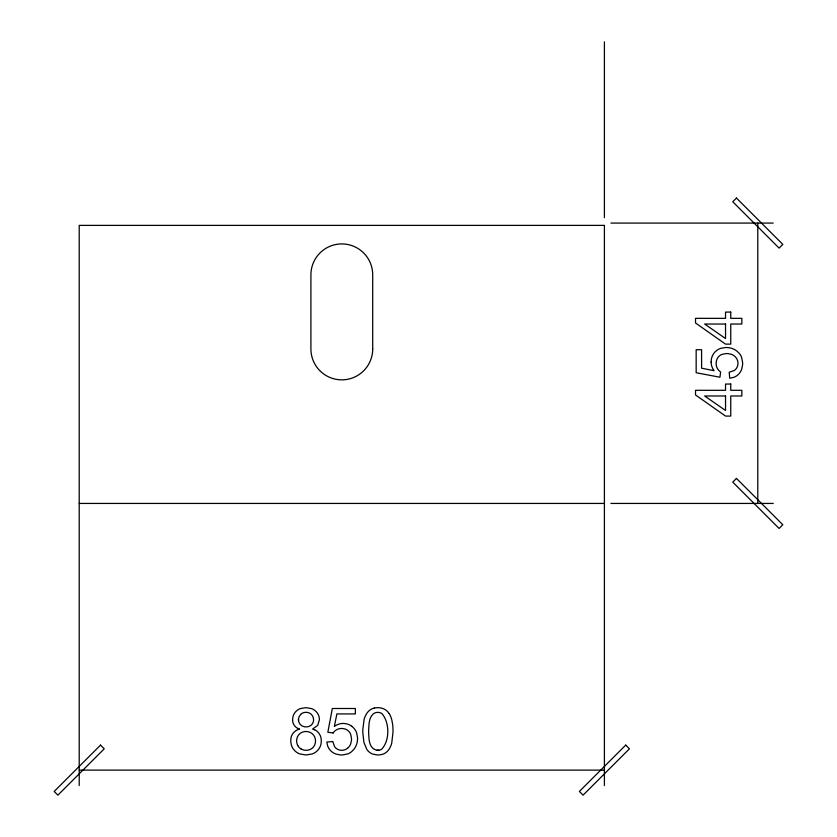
<?xml version="1.0" encoding="UTF-8"?>
<svg xmlns="http://www.w3.org/2000/svg" width="837" height="837" viewBox="0 0 837 837"><rect width="100%" height="100%" fill="white"/><g stroke="black" fill="none" stroke-linecap="round" stroke-linejoin="round"><path stroke-width="1.26" d="M711.136 361.94L711.398 359.021A13.559 13.559 0 0 1 713.898 353.329L714.348 352.775A15.464 15.464 0 0 1 715.865 351.195A13.842 13.842 0 0 1 720.814 348.328L725.323 347.543A20.674 20.674 0 0 1 727.677 347.585L729.173 347.763A16.573 16.573 0 0 1 737.01 351.184L739.469 353.622A13.81 13.81 0 0 1 741.551 357.232L742.607 362.411A21.155 21.155 0 0 1 742.576 364.901L741.739 369.096A13.455 13.455 0 0 1 739.521 373.166A13.308 13.308 0 0 1 733.767 377.341L729.707 378.24L729.205 372.266L734.175 370.529A8.098 8.098 0 0 0 735.754 369.19A8.611 8.611 0 0 0 737.952 363.781A10.442 10.442 0 0 0 737.899 362.348A8.977 8.977 0 0 0 735.911 357.514L735.577 357.137A10.871 10.871 0 0 0 734.855 356.405A10.253 10.253 0 0 0 731.256 354.281L727.887 353.612A17.274 17.274 0 0 0 726.045 353.58L721.818 354.428A9.05 9.05 0 0 0 716.545 360.37L716.2 362.369A12.942 12.942 0 0 0 716.158 363.457A10.065 10.065 0 0 0 717.225 368.144A9.803 9.803 0 0 0 720.626 371.91L719.946 377.225L696.164 372.737L696.164 349.709L701.594 349.709L701.594 368.186L714.034 370.686L713.354 369.64A14.951 14.951 0 0 1 711.084 361.94M347.543 748.247L347.93 747.922A10.871 10.871 0 0 0 348.663 747.19A10.253 10.253 0 0 0 350.787 743.591L351.456 740.232A17.274 17.274 0 0 0 351.488 738.38L350.64 734.154A9.05 9.05 0 0 0 344.698 728.881L342.689 728.535A12.942 12.942 0 0 0 341.611 728.493A10.065 10.065 0 0 0 336.924 729.571A9.803 9.803 0 0 0 333.157 732.961M374.359 708.06C379.768 706.742 386.129 708.562 389.09 713.501M378.868 750.234L376.953 750.234M610.895 223.081L773.231 223.081M79.212 503.435L604.408 503.435M610.895 503.435L773.231 503.435M79.212 770.124L604.408 770.124M333.178 732.982L327.842 732.281L332.331 708.5L355.359 708.5L355.359 713.93L336.872 713.93L334.382 726.38L335.428 725.7A14.951 14.951 0 0 1 343.128 723.419L346.047 723.733A13.559 13.559 0 0 1 351.739 726.244M314.586 729.864L312.588 729.058L317.715 725.386L319.41 719.778A13.026 13.026 0 0 0 319.347 718.533L319.274 717.937A11.153 11.153 0 0 0 317.338 713.051L316.574 712.099A13.287 13.287 0 0 0 315.246 710.77A12.168 12.168 0 0 0 311.427 708.562L305.955 707.673L300.514 708.541A11.948 11.948 0 0 0 296.277 711.115A12.796 12.796 0 0 0 295.43 712.005L295.053 712.465A10.996 10.996 0 0 0 292.877 717.194L292.709 718.376A13.361 13.361 0 0 0 292.657 720.029M297.951 728.347L299.604 729.058L298.087 729.55A11.226 11.226 0 0 0 290.931 738.088L290.826 739.678A17.033 17.033 0 0 0 290.805 741.53L291.203 744.375A13.099 13.099 0 0 0 293.557 749.314L294.007 749.858A14.836 14.836 0 0 0 295.524 751.396A13.821 13.821 0 0 0 299.855 753.949L306.049 754.964L312.232 753.959A13.831 13.831 0 0 0 317.108 750.925A14.972 14.972 0 0 0 318.081 749.879L318.531 749.335A13.015 13.015 0 0 0 321.042 743.79L321.303 740.944A12.241 12.241 0 0 0 314.702 729.644M374.306 749.345C369.117 746.248 368.991 739.406 368.698 734.07A87.383 87.383 0 0 1 368.667 729.937C368.991 724.507 368.824 717.905 373.208 713.951A6.947 6.947 0 0 1 375.991 712.59L376.891 712.433A8.621 8.621 0 0 1 378.334 712.402L378.826 712.444A7.24 7.24 0 0 1 381.913 713.574C389.718 722.457 389.958 740.797 381.515 749.345A7.041 7.041 0 0 1 374.484 749.345M351.739 726.244L352.293 726.683A15.464 15.464 0 0 1 353.873 728.211A13.842 13.842 0 0 1 356.74 733.16L357.514 737.659A20.674 20.674 0 0 1 357.483 740.023L357.305 741.509A16.573 16.573 0 0 1 353.884 749.356L351.435 751.804A13.81 13.81 0 0 1 347.826 753.886L342.657 754.943A21.155 21.155 0 0 1 340.167 754.911L335.972 754.085A13.455 13.455 0 0 1 327.675 746.049L326.828 742.042L332.802 741.54L334.538 746.51A8.098 8.098 0 0 0 335.878 748.1A8.611 8.611 0 0 0 341.287 750.287A10.442 10.442 0 0 0 342.72 750.245A8.977 8.977 0 0 0 347.554 748.257M298.537 720.615L298.464 719.433M757.788 223.081L757.788 503.435M604.408 41.85L604.408 217.662M604.408 785.577L604.408 225.383L79.212 225.383L79.212 785.577M297.867 728.514A9.835 9.835 0 0 1 292.521 720.04M389.142 713.469A23.656 23.656 0 0 1 391.915 720.406L392.752 725.156A68.54 68.54 0 0 1 392.982 732.344L391.726 743.193A23.154 23.154 0 0 1 390.889 745.715L389.843 747.933A14.773 14.773 0 0 1 386.349 752.254A11.802 11.802 0 0 1 381.473 754.566L379.151 754.922A18.058 18.058 0 0 1 377.079 754.943L372.601 754.043A11.948 11.948 0 0 1 368.929 751.793L368.395 751.291A13.507 13.507 0 0 1 366.836 749.408L363.959 742.565L362.829 732.94A74.074 74.074 0 0 1 362.839 729.33L364.105 719.422A23.038 23.038 0 0 1 364.953 716.901L366.292 714.17A14.47 14.47 0 0 1 369.515 710.383A11.823 11.823 0 0 1 374.359 708.071M300.671 714.495A7.167 7.167 0 0 0 304.459 726.788L305.254 726.851A10.347 10.347 0 0 0 306.478 726.872L306.876 726.851A7.334 7.334 0 0 0 311.49 724.842A7.114 7.114 0 0 0 313.593 719.747A7.439 7.439 0 0 0 306.813 712.308L306.415 712.36A9.646 9.646 0 0 0 305.223 712.381A7.564 7.564 0 0 0 300.577 714.4M297.794 745.516A10.41 10.41 0 0 1 296.612 740.818A11.216 11.216 0 0 1 296.675 739.835L296.727 739.364A8.987 8.987 0 0 1 304.459 731.601L305.421 731.538A11.959 11.959 0 0 1 306.928 731.569L307.89 731.695A9.144 9.144 0 0 1 315.34 739.029L315.444 740.002A11.833 11.833 0 0 1 315.476 741.498L315.329 742.932A8.914 8.914 0 0 1 308.058 750.119L307.106 750.245A11.833 11.833 0 0 1 306.112 750.287A10.128 10.128 0 0 1 301.205 749.052M301.215 749.042A8.286 8.286 0 0 1 297.773 745.526M100.534 745.097L54.185 791.446L57.899 795.15L104.238 748.812L100.534 745.097M736.466 198.055L732.762 201.769L779.101 248.108L782.815 244.404L736.466 198.055M736.466 478.408L732.762 482.112L779.101 528.45L782.815 524.747L736.466 478.408M625.72 745.097L579.382 791.446L583.096 795.15L629.434 748.812L625.72 745.097M730.753 312.086L725.533 312.086L725.533 318.342L695.526 318.342L695.526 322.988L725.533 344.122L730.753 344.122L730.753 324.034L741.833 324.034L741.833 318.342L730.753 318.342L730.753 312.086M725.533 324.034L704.66 324.034L725.533 338.525L725.533 324.034M730.753 384.047L725.533 384.047L725.533 390.304L695.526 390.304L695.526 394.949L725.533 416.083L730.753 416.083L730.753 395.985L741.833 395.985L741.833 390.304L730.753 390.304L730.753 384.047M725.533 395.985L704.66 395.985L725.533 410.486L725.533 395.985M372.706 348.956L372.706 274.818A30.896 30.896 0 0 0 341.81 243.923A30.896 30.896 0 0 0 310.914 274.818L310.914 348.956A30.896 30.896 0 0 0 341.81 379.852A30.896 30.896 0 0 0 372.706 348.956"/></g></svg>
